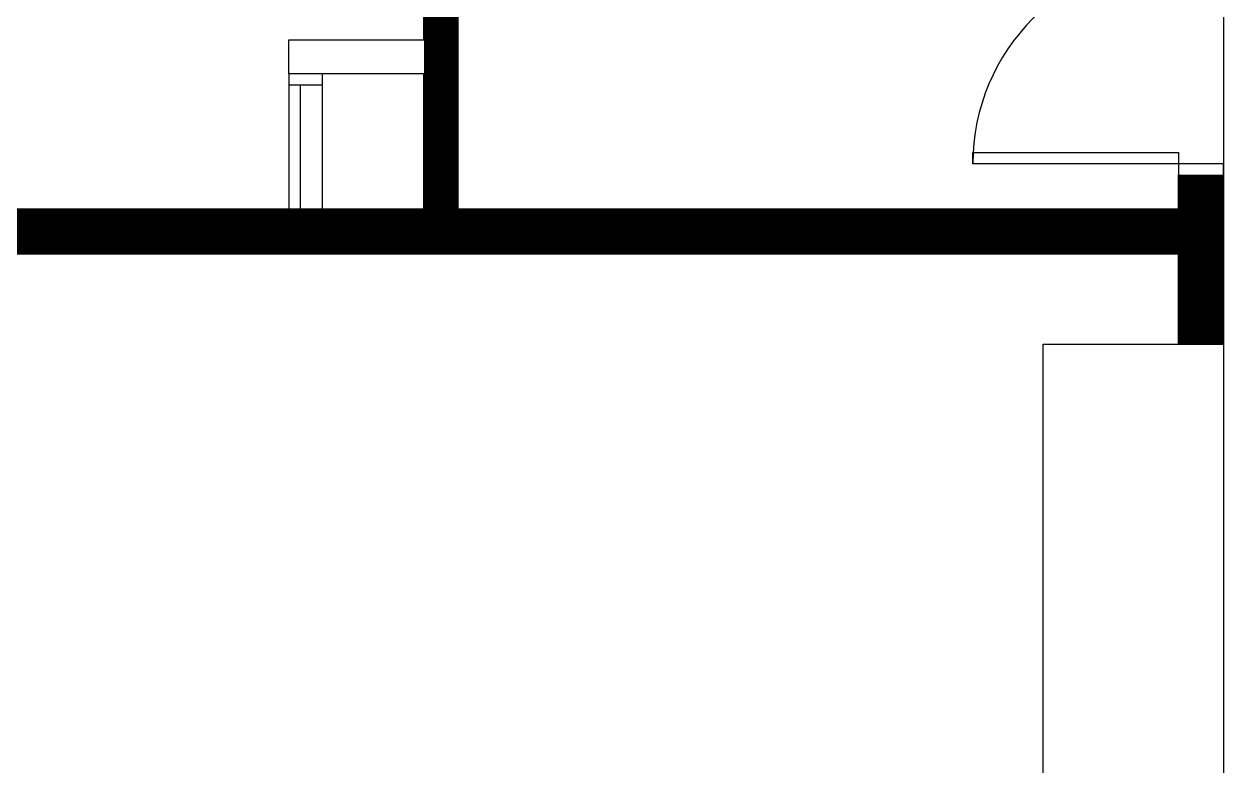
# Model space of a CAD drawing. Header units: millimetres. Extents: x -203861 to 22103, y -44552 to 100121.
# Drawn here: x -58325 to -52997, y -2323 to 971 of the extents above; entities that cross this region are included whole.
import ezdxf

# ---------------------------------------------------------------- set-up
doc = ezdxf.new("R2010")
doc.units = ezdxf.units.MM
for name, color, linetype in [('s2097a$0$LG7$0$22', 7, 'Continuous'), ('s2097a$0$LG7$0$23', 7, 'Continuous'), ('s2097a$0$LG7$0$30', 7, 'Continuous'), ('s2097a$0$LG7$0$42', 7, 'Continuous'), ('s2097a$0$LG7$0$63', 7, 'Continuous'), ('s2097a$0$solid', 8, 'Continuous')]:
    doc.layers.add(name, color=color, linetype=linetype)

# ---------------------------------------------------------------- blocks, each defined once
blk = doc.blocks.new('s2097a$0$LG7$0$CHAT15')
at = {"layer": 's2097a$0$LG7$0$22', "color": 14, "linetype": 'Continuous'}
for points in [[(0, 0), (0.15, 0.15), (0.3, 0), (0.45, 0.15), (0.6, 0), (0.75, 0.15)], [(0, 0.15), (0.15, 0), (0.3, 0.15), (0.45, 0), (0.6, 0.15), (0.75, 0)]]:
    blk.add_lwpolyline(points, dxfattribs=at)
blk = doc.blocks.new('s2097a$0$LG7$0$AP')
at = {"layer": 's2097a$0$LG7$0$30', "color": 8, "linetype": 'Continuous'}
blk.add_line((0.05, 0.05), (0.6, 0.05), dxfattribs=at)
for points in [[(0, 0), (0.65, 0), (0.65, 0.15), (0, 0.15)], [(0.05, 0), (0.6, 0), (0.6, 0.15), (0.05, 0.15)]]:
    blk.add_lwpolyline(points, close=True, dxfattribs=at)
blk = doc.blocks.new('s2097a')
at = {"layer": 's2097a$0$LG7$0$23', "color": 8}
blk.add_line((-52999.9, 5850.1), (-52999.9, -16199.9), dxfattribs=at)
at = {"layer": 's2097a$0$LG7$0$30', "color": 8, "linetype": 'Continuous'}
for points in [[(-53199.9, 350.1), (-54112.9, 350.1), (-54112.9, 400.1), (-53199.9, 400.1)], [(-53199.9, 300.1), (-52999.9, 300.1), (-52999.9, 350.1), (-53199.9, 350.1)]]:
    blk.add_lwpolyline(points, close=True, dxfattribs=at)
blk.add_arc((-53199.9, 350.1), 913, 90, 180, dxfattribs=at)
at = {"layer": 's2097a$0$LG7$0$42', "color": 8}
blk.add_lwpolyline([(-52999.9, -4449.8), (-53799.9, -4449.8), (-53799.9, -449.8), (-52999.9, -449.8)], close=True, dxfattribs=at)
at = {"layer": 's2097a$0$LG7$0$63', "color": 8, "linetype": 'Continuous'}
blk.add_lwpolyline([(-56549.9, 4904.6), (-56399.9, 4904.6), (-56399.9, 3125.1), (-53199.9, 3125.1), (-53199.9, 2975.1), (-56399.9, 2975.1), (-56399.9, 150.1), (-56549.9, 150.1), (-56549.9, 750.1), (-57149.9, 750.1), (-57149.9, 900.1), (-56549.9, 900.1)], close=True, dxfattribs=at)
at = {"layer": 's2097a$0$LG7$0$63', "color": 8, "linetype": 'Continuous', "const_width": 5}
blk.add_lwpolyline([(-64599.9, 150.1), (-67199.9, 150.1), (-67199.9, 275.1), (-67349.9, 275.1), (-67349.9, -174.9), (-67199.9, -174.9), (-67199.9, -49.9), (-53199.9, -49.9), (-53199.9, -449.9), (-52999.9, -449.9), (-52999.9, 300.1), (-53199.9, 300.1), (-53199.9, 150.1), (-64399.9, 150.1), (-64399.9, 4804.2), (-64599.9, 4804.2), (-64599.9, 150.1)], dxfattribs=at)
at = {"layer": 's2097a$0$solid', "color": 8, "linetype": 'Continuous'}
for points, const_width in [([(-56474.9, 4904.6), (-56474.9, 150.1)], 150), ([(-53099.9, 300.1), (-53099.9, -449.9)], 200), ([(-53199.9, 50.1), (-67199.9, 50.1)], 200)]:
    blk.add_lwpolyline(points, dxfattribs=dict(at, const_width=const_width))
at = {"color": 8, "xscale": 999.9980000000214, "yscale": 999.9980000000214, "zscale": 1000}
for name, p, rotation in [('s2097a$0$LG7$0$CHAT15', (-56399.9, 150.1), 90), ('s2097a$0$LG7$0$AP', (-57149.9, 750.1), 270)]:
    blk.add_blockref(name, p, dxfattribs=dict(at, rotation=rotation))

msp = doc.modelspace()

# ---------------------------------------------------------------- block references
msp.add_blockref('s2097a', (0, 0))

doc.saveas('drawing.dxf')
